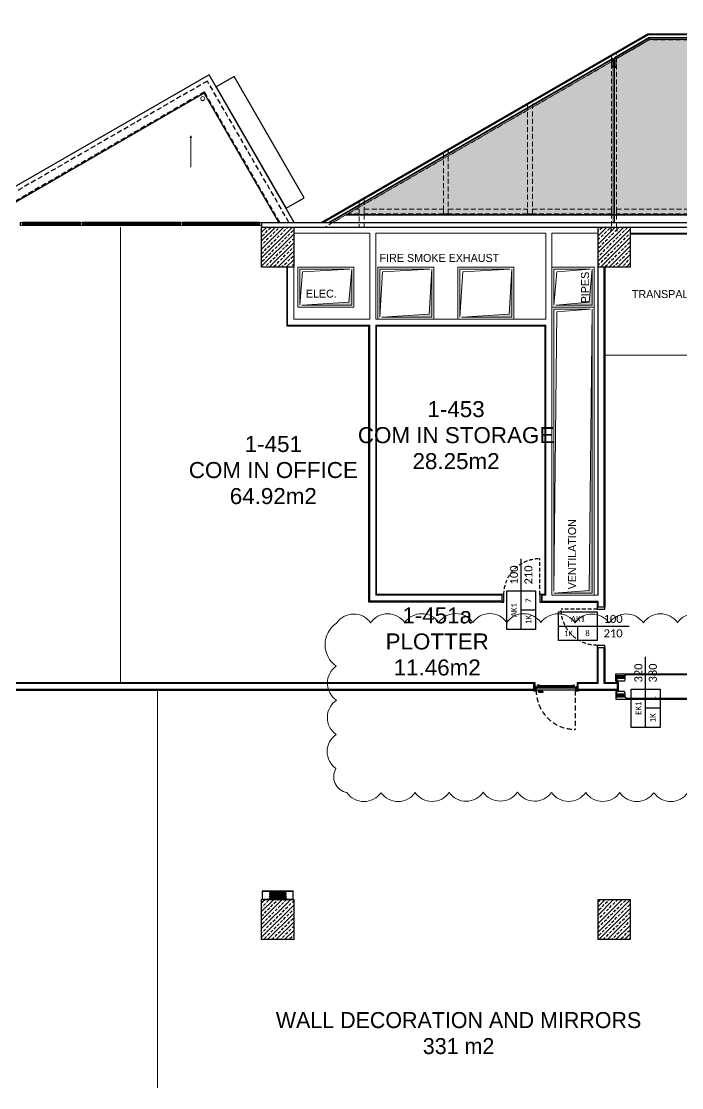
# Model space of a CAD drawing. Header units: metres. Extents: x -11418 to 773, y -8631 to 3561.
# Drawn here: x -7398 to -5750, y -2896 to -232 of the extents above; entities that cross this region are included whole.
import ezdxf
from ezdxf.enums import TextEntityAlignment as Align

# ---------------------------------------------------------------- set-up
doc = ezdxf.new("R2010")
doc.units = ezdxf.units.M
doc.header["$LTSCALE"] = 0.01
doc.header["$MEASUREMENT"] = 0
for name, pattern in [('DASHED2', [9.525, 6.35, -3.175]), ('HIDDEN', [9.525, 6.35, -3.175]), ('HIDDEN2', [0.1875, 0.125, -0.0625])]:
    doc.linetypes.add(name, pattern=pattern)
doc.layers.get('0').update_dxf_attribs({"color": 30, "lineweight": 0})
doc.layers.add('2', color=8, linetype='Continuous', lineweight=0, plot=False)
for name, color, linetype, lineweight in [('Ag-040', 2, 'Continuous', 20), ('AG-ELEV-03', 9, 'Continuous', 20), ('AG-FIRE-HOSE', 1, 'Continuous', 0), ('AG-Gutter', 190, 'Continuous', 15), ('AG-Notation_Slope', 255, 'Continuous', 9), ('AG-Steel-Hidden', 197, 'HIDDEN2', 20), ('AG-Wall', 4, 'Continuous', 20), ('AI-040 @ 250', 2, 'Continuous', 20), ('Cephe Duvarı', 3, 'Continuous', 30), ('shaft', 3, 'Continuous', 20), ('SP2-Flooring', 4, 'DASHED2', 9)]:
    doc.layers.add(name, color=color, linetype=linetype, lineweight=lineweight)
for name, color, linetype in [('AG-DOOR', 2, 'Continuous'), ('AG-DOOR-NOTATION-ROLLING', 52, 'Continuous'), ('AG-DOOR-NOTATION-WOODDEN', 60, 'Continuous'), ('AG-DOOR-OPENING', 9, 'HIDDEN'), ('AG-ELEV-02', 152, 'Continuous'), ('AG-HATCH', 9, 'Continuous'), ('AG-HIDDEN', 9, 'HIDDEN'), ('AG-PLASTER', 73, 'Continuous'), ('AI-120', 4, 'Continuous'), ('V-0_Hatch_Concrete', 252, 'Continuous'), ('V-2_Column', 160, 'Continuous')]:
    doc.layers.add(name, color=color, linetype=linetype)
doc.styles.add('$0$IIS IKEA SANS', font='')
doc.styles.add('ARIAL', font='arial.ttf', dxfattribs={"width": 0.9})
doc.styles.add('CALIBRI LIGHT', font='calibril.ttf')
doc.styles.add('IIS IKEA SANS', font='')
doc.styles.get('$0$IIS IKEA SANS').set_extended_font_data('IKEA Sans')
doc.styles.get('IIS IKEA SANS').set_extended_font_data('IKEA Sans')

# ---------------------------------------------------------------- blocks, each defined once
blk = doc.blocks.new('A$C46421520')
for p, q in [((-56, 312), (3256, 312)), ((-56, 127), (-56, 312)), ((-50, 257), (-56, 312)), ((-50, 257), (-56, 312)), ((189, 291), (3011, 291)), ((189, 257), (189, 291)), ((3011, 257), (3011, 291)), ((3250, 257), (3256, 312)), ((3250, 257), (3256, 312)), ((3256, 127), (3256, 312)), ((162, 127), (-56, 127)), ((189, 257), (-50, 257)), ((-50, 90), (-50, 111)), ((0, 111), (-50, 111)), ((-50, 90), (0, 90)), ((-47, 127), (-47, 111)), ((-33, 257), (-33, 127)), ((177, 193), (-33, 193)), ((-31, 127), (-31, 111)), ((0, 90), (0, 111)), ((3011, 257), (3250, 257)), ((3023, 193), (3233, 193)), ((3038, 127), (3256, 127)), ((3200, 90), (3200, 111)), ((3200, 111), (3250, 111)), ((3250, 90), (3200, 90)), ((3231, 127), (3231, 111)), ((3233, 257), (3233, 127)), ((3247, 127), (3247, 111)), ((3250, 90), (3250, 111)), ((-56, -137), (-56, -322)), ((162, -137), (-56, -137)), ((-50, -100), (-50, -121)), ((-50, -100), (0, -100)), ((0, -121), (-50, -121)), ((-47, -137), (-47, -121)), ((-33, -267), (-33, -137)), ((177, -203), (-33, -203)), ((-31, -137), (-31, -121)), ((0, -100), (0, -121)), ((3023, -203), (3233, -203)), ((3038, -137), (3256, -137)), ((3200, -100), (3200, -121)), ((3250, -100), (3200, -100)), ((3200, -121), (3250, -121)), ((3231, -137), (3231, -121)), ((3233, -267), (3233, -137)), ((3247, -137), (3247, -121)), ((3250, -100), (3250, -121)), ((3256, -137), (3256, -322)), ((-50, -267), (-56, -322)), ((-50, -267), (-56, -322)), ((-56, -322), (3256, -322)), ((189, -267), (-50, -267)), ((189, -267), (189, -301)), ((189, -301), (3011, -301)), ((3011, -267), (3250, -267)), ((3011, -267), (3011, -301)), ((3250, -267), (3256, -322)), ((3250, -267), (3256, -322))]:
    blk.add_line(p, q)
for centre, radius, start, end in [((180, 166), 217, 156.7324, 169.4598), ((-12, 249), 7.52, 23.2679, 156.7321), ((201, 166), 217, 156.7324, 172.9381), ((-205, 166), 217, 20.7991, 23.2649), ((-205, 166), 217, 20.7991, 23.2649), ((9, 249), 7.52, 23.2679, 156.7321), ((222, 166), 217, 156.7313, 172.9401), ((-184, 166), 217, 20.7991, 23.2649), ((-184, 166), 217, 20.7991, 23.2649), ((29, 249), 7.52, 23.2679, 156.7321), ((243, 166), 217, 156.7313, 172.9401), ((-163, 166), 217, 20.7991, 23.2649), ((50, 249), 7.52, 23.2679, 156.7321), ((263, 166), 217, 156.7313, 172.9401), ((-142, 166), 217, 20.7991, 23.2649), ((71, 249), 7.52, 23.2679, 156.7321), ((284, 166), 217, 156.7313, 172.9401), ((-122, 166), 217, 20.7991, 23.2649), ((92, 249), 7.52, 23.2679, 156.7321), ((305, 166), 217, 156.7313, 172.9401), ((-101, 166), 217, 20.7991, 23.2649), ((113, 249), 7.52, 23.2679, 156.7321), ((326, 166), 217, 156.6879, 172.941), ((-79, 167), 216, 20.7967, 23.2721), ((134, 249), 7.52, 23.2679, 156.7321), ((347, 166), 217, 156.6868, 172.9413), ((-59, 166), 217, 20.7991, 23.2649), ((155, 249), 7.52, 23.2663, 156.7337), ((49, 190), 129, 331.1568, 29.3851), ((3151, 190), 129, 150.6149, 208.8432), ((3045, 249), 7.52, 23.2663, 156.7337), ((2853, 166), 217, 7.0587, 23.3132), ((3259, 166), 217, 156.7351, 159.2009), ((3066, 249), 7.52, 23.2679, 156.7321), ((2874, 166), 217, 7.059, 23.3121), ((3279, 167), 216, 156.7279, 159.2033), ((3087, 249), 7.52, 23.2679, 156.7321), ((2895, 166), 217, 7.0599, 23.2687), ((3301, 166), 217, 156.7351, 159.2009), ((3108, 249), 7.52, 23.2679, 156.7321), ((2916, 166), 217, 7.0599, 23.2687), ((3322, 166), 217, 156.7351, 159.2009), ((3129, 249), 7.52, 23.2679, 156.7321), ((2937, 166), 217, 7.0599, 23.2687), ((3342, 166), 217, 156.7351, 159.2009), ((3150, 249), 7.52, 23.2679, 156.7321), ((2957, 166), 217, 7.0599, 23.2687), ((3363, 166), 217, 156.7351, 159.2009), ((3171, 249), 7.52, 23.2679, 156.7321), ((2978, 166), 217, 7.0599, 23.2687), ((3384, 166), 217, 156.7351, 159.2009), ((3384, 166), 217, 156.7351, 159.2009), ((3191, 249), 7.52, 23.2679, 156.7321), ((2999, 166), 217, 7.0619, 23.2676), ((3405, 166), 217, 156.7351, 159.2009), ((3405, 166), 217, 156.7351, 159.2009), ((3212, 249), 7.52, 23.2679, 156.7321), ((3020, 166), 217, 10.5402, 23.2676), ((180, -176), 217, 190.5402, 203.2676), ((-12, -259), 7.52, 203.2679, 336.7321), ((201, -176), 217, 187.0619, 203.2676), ((-205, -176), 217, 336.7351, 339.2009), ((-205, -176), 217, 336.7351, 339.2009), ((9, -259), 7.52, 203.2679, 336.7321), ((222, -176), 217, 187.0599, 203.2687), ((-184, -176), 217, 336.7351, 339.2009), ((-184, -176), 217, 336.7351, 339.2009), ((29, -259), 7.52, 203.2679, 336.7321), ((243, -176), 217, 187.0599, 203.2687), ((-163, -176), 217, 336.7351, 339.2009), ((50, -259), 7.52, 203.2679, 336.7321), ((263, -176), 217, 187.0599, 203.2687), ((-142, -176), 217, 336.7351, 339.2009), ((71, -259), 7.52, 203.2679, 336.7321), ((284, -176), 217, 187.0599, 203.2687), ((-122, -176), 217, 336.7351, 339.2009), ((92, -259), 7.52, 203.2679, 336.7321), ((305, -176), 217, 187.0599, 203.2687), ((-101, -176), 217, 336.7351, 339.2009), ((113, -259), 7.52, 203.2679, 336.7321), ((326, -176), 217, 187.059, 203.3121), ((-79, -177), 216, 336.7279, 339.2033), ((134, -259), 7.52, 203.2679, 336.7321), ((347, -176), 217, 187.0587, 203.3132), ((-59, -176), 217, 336.7351, 339.2009), ((155, -259), 7.52, 203.2663, 336.7337), ((49, -200), 129, 330.6149, 28.8432), ((3151, -200), 129, 151.1568, 209.3851), ((3045, -259), 7.52, 203.2663, 336.7337), ((2853, -176), 217, 336.6868, 352.9413), ((3259, -176), 217, 200.7991, 203.2649), ((3066, -259), 7.52, 203.2679, 336.7321), ((2874, -176), 217, 336.6879, 352.941), ((3279, -177), 216, 200.7967, 203.2721), ((3087, -259), 7.52, 203.2679, 336.7321), ((2895, -176), 217, 336.7313, 352.9401), ((3301, -176), 217, 200.7991, 203.2649), ((3108, -259), 7.52, 203.2679, 336.7321), ((2916, -176), 217, 336.7313, 352.9401), ((3322, -176), 217, 200.7991, 203.2649), ((3129, -259), 7.52, 203.2679, 336.7321), ((2937, -176), 217, 336.7313, 352.9401), ((3342, -176), 217, 200.7991, 203.2649), ((3150, -259), 7.52, 203.2679, 336.7321), ((2957, -176), 217, 336.7313, 352.9401), ((3363, -176), 217, 200.7991, 203.2649), ((3171, -259), 7.52, 203.2679, 336.7321), ((2978, -176), 217, 336.7313, 352.9401), ((3384, -176), 217, 200.7991, 203.2649), ((3384, -176), 217, 200.7991, 203.2649), ((3191, -259), 7.52, 203.2679, 336.7321), ((2999, -176), 217, 336.7324, 352.9381), ((3405, -176), 217, 200.7991, 203.2649), ((3405, -176), 217, 200.7991, 203.2649), ((3212, -259), 7.52, 203.2679, 336.7321), ((3020, -176), 217, 336.7324, 349.4598)]:
    blk.add_arc(centre, radius, start, end)
blk = doc.blocks.new('*U13')
at = {"style": 'ARIAL'}
for tag, p in [('NO', (1.68, 0.8)), ('MAHAL', (1.68, -1.8)), ('ALAN', (1.68, -4.4))]:
    blk.add_attdef(tag, text='', height=1.6, dxfattribs=at).set_placement(p, align=Align.MIDDLE_CENTER)
blk = doc.blocks.new('150714_ARSA$0$KOLON 80X120')
at = {"layer": 'V-0_Hatch_Concrete'}
h = blk.add_hatch(dxfattribs=at)
h.set_pattern_fill('ANSI33', color=256, scale=60)
h.set_pattern_definition([(45, (-19036.79, -4512.143), (-10.606602, 10.606602), []), (45, (-19026.183, -4512.143), (-10.606602, 10.606602), [7.5, -3.75])])
h.paths.add_polyline_path([(0, 100), (80, 100), (80, 0), (0, 0)])
at = {"layer": 'V-2_Column'}
blk.add_lwpolyline([(0, 100), (80, 100), (80, 0), (0, 0), (0, 100)], dxfattribs=at)
blk = doc.blocks.new('YD')
at = {"lineweight": 13}
for p, q in [((-220, 770, 1020), (-220, 507, 1020)), ((-220, 770, 1020), (0, 770, 1020)), ((-8, 762, 1020), (-204, 762, 1020)), ((-204, 762, 1020), (-204, 16, 1020)), ((-181, 605, 1020), (-185, 605, 1020)), ((-185, 605, 1020), (-185, 173, 1020)), ((-181, 605, 1020), (-165, 564, 1020)), ((-181, 605, 1020), (-181, 173, 1020)), ((-149, 605, 1020), (-165, 564, 1020)), ((-165, 564, 1020), (-165, 214, 1020)), ((-149, 605, 1020), (-130, 569, 1020)), ((-149, 605, 1020), (-149, 173, 1020)), ((-110, 605, 1020), (-130, 569, 1020)), ((-130, 569, 1020), (-130, 209, 1020)), ((-110, 605, 1020), (-90, 569, 1020)), ((-110, 605, 1020), (-110, 173, 1020)), ((-71, 605, 1020), (-90, 569, 1020)), ((-90, 569, 1020), (-90, 209, 1020)), ((-71, 605, 1020), (-51, 569, 1020)), ((-71, 605, 1020), (-71, 173, 1020)), ((-31, 605, 1020), (-51, 569, 1020)), ((-51, 569, 1020), (-51, 209, 1020)), ((-31, 173, 1020), (-31, 605, 1020)), ((-28, 605, 1020), (-31, 605, 1020)), ((-28, 173, 1020), (-28, 605, 1020)), ((-8, 8, 1020), (-8, 762, 1020)), ((0, 770, 1020), (0, 0, 1020)), ((-220, 16, 1020), (-220, 507, 1020)), ((-181, 437, 1020), (-31, 437, 1020)), ((-181, 369, 1020), (-31, 369, 1020)), ((-220, 0, 1020), (-220, 16, 1020)), ((0, 0, 1020), (-220, 0, 1020)), ((-204, 16, 1020), (-204, 8, 1020)), ((-204, 8, 1020), (-8, 8, 1020)), ((-185, 173, 1020), (-181, 173, 1020)), ((-181, 173, 1020), (-165, 214, 1020)), ((-149, 173, 1020), (-165, 214, 1020)), ((-149, 173, 1020), (-130, 209, 1020)), ((-110, 173, 1020), (-130, 209, 1020)), ((-110, 173, 1020), (-90, 209, 1020)), ((-71, 173, 1020), (-90, 209, 1020)), ((-71, 173, 1020), (-51, 209, 1020)), ((-31, 173, 1020), (-51, 209, 1020)), ((-31, 173, 1020), (-28, 173, 1020))]:
    blk.add_line(p, q, dxfattribs=at)
blk = doc.blocks.new('KAPI-100')
at = {"layer": 'AG-DOOR', "ltscale": 0.3}
for points in [[(2, 0), (2, -5), (-17, -5), (-17, 0)], [(2, -95), (2, -100), (-17, -100), (-17, -95)]]:
    blk.add_lwpolyline(points, close=True, dxfattribs=at)
at = {"layer": 'AG-DOOR-OPENING', "ltscale": 150}
blk.add_lwpolyline([(2, -5), (92, -5)], dxfattribs=at)
blk.add_arc((2, -5), 90, 270, 360, dxfattribs=at)
blk = doc.blocks.new('*U45')
blk.add_lwpolyline([(1000, -450), (2200, -450), (2200, 450), (1000, 450)], close=True)
for points in [[(2200, 0), (0, 0)], [(1600, -450), (1600, 0)]]:
    blk.add_lwpolyline(points)
at = {"style": 'CALIBRI LIGHT'}
for tag, height, p in [('GENİŞLİK', 250, (500, 225)), ('BULUNDUĞU.KAT', 175, (1600, 225)), ('YÜKSEKLİK', 250, (500, -225)), ('KAPI.KODU', 175, (1300, -225)), ('KATTAKİ.SAYISI', 175, (1900, -225))]:
    blk.add_attdef(tag, text='', height=height, dxfattribs=at).set_placement(p, align=Align.MIDDLE_CENTER)
blk = doc.blocks.new('SACAK')
at = {"layer": 'AG-HATCH', "true_color": 0x303030}
h = blk.add_hatch(dxfattribs=at)
h.set_pattern_fill('ACAD_ISO07W100', color=250, scale=5, angle=45, style=0)
h.set_pattern_definition([(45, (2208.435, 745.879), (-17.67767, 17.67767), [2.5, -15])])
h.paths.add_polyline_path([(-938.5, 291.5), (-938.5, 31.2), (-11.8, 31.2), (-11.8, 468.2), (-3621.6, 468.2), (-4378.6, 31.2), (-1171.5, 31.2), (-1171.5, 291.5)])
at = {"layer": 'AG-ELEV-02'}
for p, q in [((-3625.3, 481.8), (-4439.8, 11.5)), ((-3624.9, 480.4), (-4437.1, 11.5)), ((-3624.7, 479.7), (-4435.7, 11.5)), ((1.8, 481.8), (-3625.3, 481.8)), ((0.4, 480.4), (-3624.9, 480.4)), ((-0.3, 479.7), (-3624.7, 479.7)), ((-3622.8, 472.4), (-3709.1, 422.6)), ((-3622.5, 471.5), (-3708.2, 422.1)), ((-2871.9, 472.4), (-3622.8, 472.4)), ((-2872.8, 471.5), (-3622.5, 471.5)), ((-3711.9, 421), (-4421.1, 11.5)), ((-3712.8, 419.4), (-4419.3, 11.5)), ((-3712.8, 412.7), (-3712.8, 419.4)), ((-3711.9, 412.7), (-3711.9, 421)), ((-3709.1, 412.7), (-3709.1, 422.6)), ((-3708.2, 412.7), (-3708.2, 422.1))]:
    blk.add_line(p, q, dxfattribs=at)
at = {"layer": 'AG-ELEV-03'}
for p, q in [((-3621.6, 468.2), (-3704.9, 420.2)), ((-3621.6, 468.2), (-3622.5, 471.5)), ((-2876.1, 468.2), (-3621.6, 468.2)), ((-3716.1, 413.7), (-4412.7, 11.5)), ((-3716.1, 413.7), (-3712.8, 419.4)), ((-3716.1, 398.8), (-3716.1, 413.7)), ((-3704.9, 420.2), (-3708.2, 422.1)), ((-3704.9, 398.8), (-3704.9, 420.2)), ((-3716.1, 398.8), (-3712, 398.8)), ((-3704.9, 398.8), (-3709, 398.8)), ((-2038, 29.3), (-4381.8, 29.3)), ((-1171.5, 31.2), (-4378.6, 31.2))]:
    blk.add_line(p, q, dxfattribs=at)
at = {"layer": 'AG-Steel-Hidden', "ltscale": 10000}
for p, q in [((-3624.8, 480), (-4436.3, 11.5)), ((-3506.2, 480), (-3624.8, 480))]:
    blk.add_line(p, q, dxfattribs=at)
for points in [[(-3506.2, 467.6), (-3621.5, 467.6), (-3703.8, 420.1)], [(-3716.2, 412.9), (-3913.8, 298.8)], [(-3926.2, 291.7), (-4123.8, 177.6)], [(-4136.2, 170.4), (-4333.8, 56.3)], [(-4346.2, 49.2), (-4430.1, 0.8)], [(-4353.6, 44.9), (-4346.2, 44.9), (-4346.2, 32.5), (-4375.1, 32.5)], [(-4333.8, 44.9), (-4136.2, 44.9), (-4136.2, 32.5), (-4333.8, 32.5), (-4333.8, 44.9)], [(-4123.8, 44.9), (-3926.2, 44.9), (-3926.2, 32.5), (-4123.8, 32.5), (-4123.8, 44.9)], [(-3913.8, 44.9), (-3716.2, 44.9), (-3716.2, 32.5), (-3913.8, 32.5), (-3913.8, 44.9)], [(-3703.8, 44.9), (-3506.2, 44.9), (-3506.2, 32.5), (-3703.8, 32.5), (-3703.8, 44.9)]]:
    blk.add_lwpolyline(points, dxfattribs=at)
for points in [[(-3716.2, 0), (-3703.8, 0), (-3703.8, 434.4), (-3716.2, 427.2)], [(-3926.2, 32.5), (-3913.8, 32.5), (-3913.8, 313.2), (-3926.2, 306)], [(-4136.2, 32.5), (-4123.8, 32.5), (-4123.8, 191.9), (-4136.2, 184.7)], [(-4346.2, 0), (-4333.8, 0), (-4333.8, 70.7), (-4346.2, 63.5)], [(-3720.3, -1), (-3720.3, 0), (-3699.7, 0), (-3699.7, -1)]]:
    blk.add_lwpolyline(points, close=True, dxfattribs=at)
for points in [[(-3716.8, -1), (-3717.8, -1), (-3717.8, -10.3, 1), (-3716.8, -10.3)], [(-3703.2, -1), (-3702.2, -1), (-3702.2, -10.3, -1), (-3703.2, -10.3)]]:
    blk.add_lwpolyline(points, format="xyb", close=True, dxfattribs=at)
blk = doc.blocks.new('YK3')
at = {"linetype": 'HIDDEN2'}
for p, q in [((-126.4, 8.8), (-123.9, 8.8)), ((-125.2, 7.6), (-125.2, 10.1))]:
    blk.add_line(p, q, dxfattribs=at)
at = {"color": 122}
for p, q in [((-122.5, 2.5), (-122.5, 3.5)), ((-118.5, 2.5), (-118.5, 3.5)), ((-35.5, 2.5), (-35.5, 3.5)), ((-31.5, 2.5), (-31.5, 3.5)), ((-122.5, -0.5), (-123, -0.5)), ((-123, -0.5), (-123, -3.7)), ((-118.3, -4), (-122.7, -4)), ((-118, -0.5), (-118.5, -0.5)), ((-118, -0.5), (-118, -3.7)), ((-36, -1), (-118, -1)), ((-36, -3.5), (-118, -3.5)), ((-36, -0.5), (-35.5, -0.5)), ((-36, -0.5), (-36, -3.7)), ((-35.7, -4), (-31.3, -4)), ((-31.5, -0.5), (-31, -0.5)), ((-31, -0.5), (-31, -3.7))]:
    blk.add_line(p, q, dxfattribs=at)
for points in [[(-126.5, 0.3), (-126.5, 9.8, 0.414214), (-126.7, 10), (-133.3, 10, 0.414214), (-133.5, 9.8), (-133.5, 8.5), (-133.3, 8.5), (-133.3, 9.8, -0.414214), (-133.3, 9.8), (-126.7, 9.8, -0.414214), (-126.6, 9.8), (-126.6, 0.3), (-126.6, 0.3, -0.414214), (-126.8, 0.1), (-130, 0.1), (-130, 0.1), (-130, 0), (-126.8, 0, 0.414214), (-126.5, 0.3)], [(-27.5, 0.3), (-27.5, 9.8, -0.414214), (-27.3, 10), (-20.7, 10, -0.414214), (-20.5, 9.8), (-20.5, 8.5), (-20.6, 8.5), (-20.6, 9.8, 0.414214), (-20.7, 9.8), (-27.3, 9.8, 0.414214), (-27.3, 9.8), (-27.3, 0.3), (-27.3, 0.3, 0.414214), (-27.2, 0.1), (-24, 0.1), (-24, 0.1), (-24, 0), (-27.2, 0, -0.414214), (-27.5, 0.3)]]:
    blk.add_lwpolyline(points, format="xyb", dxfattribs=at)
blk.add_lwpolyline([(-126.5, 3.5), (-27.5, 3.5), (-27.5, 7.5), (-126.5, 7.5)], close=True)
for points in [[(-118.5, 2.5), (-122.5, 2.5), (-122.5, -2.5), (-118.5, -2.5)], [(-35.5, 2.5), (-31.5, 2.5), (-31.5, -2.5), (-35.5, -2.5)]]:
    blk.add_lwpolyline(points, close=True, dxfattribs=at)
at = {"color": 253}
blk.add_lwpolyline([(-32.7, 7.9), (-32.7, 10.8, 0.414214), (-35.7, 13.8), (-44.2, 13.4, 0.502224), (-44.7, 12.7), (-44.4, 11.8), (-44.4, 11.8), (-35.7, 11.3, -0.414214), (-34.7, 10.3), (-34.7, 7.9)], format="xyb", dxfattribs=at)
at = {"linetype": 'HIDDEN2'}
for radius in [0.75, 0.5]:
    blk.add_circle((-125.2, 8.8), radius, dxfattribs=at)
at = {"color": 122}
for centre, start, end in [((-122.7, -3.7), 180, 270), ((-118.3, -3.7), 270, 0), ((-35.7, -3.7), 180, 270), ((-31.3, -3.7), 270, 0)]:
    blk.add_arc(centre, 0.3, start, end, dxfattribs=at)
at = {"layer": 'AG-DOOR-OPENING', "color": 9, "linetype": 'HIDDEN', "ltscale": 200}
blk.add_line((-125.2, 8.8), (-125.2, 106.5), dxfattribs=at)
blk.add_arc((-125.2, 8.8), 97.7, 359.2209, 90, dxfattribs=at)

msp = doc.modelspace()

# ---------------------------------------------------------------- hatches: boundary and pattern name
at = {"layer": 'shaft'}
h = msp.add_hatch(color=256, dxfattribs=at)
h.dxf.hatch_style = 1
h.paths.add_polyline_path([(-6698.4, -940.9), (-6573.4, -940.9), (-6573.4, -850.9), (-6580.4, -933.9)])
h = msp.add_hatch(color=256, dxfattribs=at)
h.dxf.hatch_style = 1
h.paths.add_polyline_path([(-6498.4, -970.9), (-6373.4, -970.9), (-6373.4, -850.9), (-6380.4, -963.9)])
h = msp.add_hatch(color=256, dxfattribs=at)
h.dxf.hatch_style = 1
h.paths.add_polyline_path([(-6298.4, -970.9), (-6173.4, -970.9), (-6173.4, -850.9), (-6180.4, -963.9)])
h = msp.add_hatch(color=256, dxfattribs=at)
h.dxf.hatch_style = 1
h.paths.add_polyline_path([(-6063.4, -940.9), (-5973.4, -940.9), (-5973.4, -850.9), (-5980.4, -933.9)])
h = msp.add_hatch(color=256, dxfattribs=at)
h.dxf.hatch_style = 1
h.paths.add_polyline_path([(-6068.4, -1660.9), (-5973.4, -1660.9), (-5973.4, -950.9), (-5980.4, -1653.9)])

# ---------------------------------------------------------------- linework, layer by layer
at = {"color": 3}
for p, q in [((-5922.4, -345.4), (-5922.4, -343.4)), ((-5915.4, -343.4), (-5922.4, -343.4)), ((-5915.4, -345.4), (-5922.4, -345.4)), ((-5920.4, -345.4), (-5920.4, -734.4)), ((-5917.4, -345.4), (-5917.4, -734.4)), ((-5915.4, -345.4), (-5915.4, -343.4))]:
    msp.add_line(p, q, dxfattribs=at)
for points in [[(-5920.1, -333.2), (-5921.6, -333.2), (-5921.6, -343.4), (-5920.1, -343.4)], [(-5919.9, -341.2), (-5919.9, -324.7), (-5917.9, -324.7), (-5917.9, -341.2)], [(-5917.7, -333.2), (-5916.2, -333.2), (-5916.2, -343.4), (-5917.7, -343.4)]]:
    msp.add_lwpolyline(points, close=True, dxfattribs=at)
msp.add_lwpolyline([(-5734.1, -2158.8, -0.520567), (-5819.1, -2159, -0.520567), (-5904.2, -2158.9, -0.520567), (-5989.2, -2158.7, -0.520567), (-6074.4, -2158.3, -0.520567), (-6159.6, -2157.7, -0.520567), (-6245, -2158, -0.520567), (-6330.2, -2158.5, -0.520567), (-6415.3, -2158.8, -0.520567), (-6500.3, -2159, -0.520567), (-6585.3, -2158.9, -0.520567), (-6612.9, -2098.6, -0.520567), (-6612.4, -2013.5, -0.520567), (-6611.8, -1928.2, -0.520567), (-6612.1, -1842.9, -0.520567), (-6611.6, -1735.2, -0.520567), (-6526.3, -1734.6, -0.520567), (-6441.2, -1734.1, -0.520567), (-6356.1, -1733.8, -0.520567), (-6271.1, -1733.7, -0.520567), (-6186, -1733.8, -0.520567), (-6101, -1734.1, -0.520567), (-6015.8, -1734.6, -0.520567), (-5930.5, -1735.1, -0.520567), (-5845.2, -1734.5, -0.520567), (-5760, -1734.1, -0.520567), (-5674.9, -1733.8, -0.520567)], format="xyb")
at = {"layer": '2'}
msp.add_line((-7058.4, -1900.9), (-7058.4, -2895.9), dxfattribs=at)
at = {"layer": 'AG-DOOR', "ltscale": 5}
msp.add_lwpolyline([(-6737.2, -699), (-6692.2, -673), (-6867.2, -369.9), (-6912.2, -395.9)], close=True, dxfattribs=at)
at = {"layer": 'AG-ELEV-02', "ltscale": 5}
for points in [[(-6716.8, -734.4), (-6929.7, -365.6), (-7444.1, -662.6), (-7654.1, -298.8), (-8168.6, -595.8), (-8378.6, -232.1), (-9236.3, -727.3)], [(-6755.8, -734.4), (-6942.1, -411.7), (-7456.5, -708.7), (-7666.5, -345), (-8180.9, -642), (-8390.9, -278.3), (-9168.7, -727.3)]]:
    msp.add_lwpolyline(points, dxfattribs=at)
at = {"layer": 'AG-Gutter', "ltscale": 0.3}
msp.add_circle((-6945.6, -425), 5, dxfattribs=at)
at = {"layer": 'AG-HIDDEN', "ltscale": 200}
for points in [[(-6730.1, -734.4), (-6933.9, -381.3), (-7448.4, -678.3), (-7658.4, -314.6), (-8172.8, -611.6), (-8382.8, -247.8), (-9213.3, -727.3)], [(-6753.2, -734.4), (-6941.3, -408.6), (-7455.7, -705.6), (-7665.7, -341.9), (-8180.1, -638.9), (-8390.1, -275.1), (-9173.3, -727.3)]]:
    msp.add_lwpolyline(points, dxfattribs=at)
at = {"layer": 'AG-Notation_Slope', "ltscale": 0.3}
msp.add_lwpolyline([(-6975.3, -596.5), (-6975.3, -521.2), (-6977.2, -522), (-6975.3, -518.4), (-6973.3, -522), (-6975.3, -521.2)], dxfattribs=at)
at = {"layer": 'AG-PLASTER'}
for p, q in [((-5878.4, -762.9), (-5118.4, -762.9)), ((-5941.4, -845.9), (-5941.4, -1695.9)), ((-6530.4, -1682.9), (-6530.4, -992.9)), ((-6511.4, -1663.9), (-6511.4, -992.9)), ((-6090.4, -1663.9), (-6090.4, -992.9)), ((-6198.4, -1663.9), (-6511.4, -1663.9)), ((-6198.4, -1665.9), (-6198.4, -1663.9)), ((-6098.4, -1665.9), (-6098.4, -1663.9)), ((-6090.4, -1663.9), (-6098.4, -1663.9)), ((-6198.4, -1682.9), (-6530.4, -1682.9)), ((-6198.4, -1680.9), (-6198.4, -1682.9)), ((-6098.4, -1682.9), (-5960.4, -1682.9)), ((-5960.4, -1682.9), (-5960.4, -1695.9)), ((-5960.4, -1795.9), (-5960.4, -1883.9)), ((-5941.4, -1795.9), (-5941.4, -1883.9)), ((-8612.4, -1883.9), (-6116.4, -1883.9)), ((-6116.4, -1883.9), (-6116.4, -1902.9)), ((-6010.4, -1883.9), (-5960.4, -1883.9)), ((-6010.4, -1883.9), (-6010.4, -1902.9)), ((-5941.4, -1883.9), (-5908.4, -1883.9)), ((-5908.4, -1883.9), (-5908.4, -1902.9)), ((-8607.4, -1902.9), (-6116.4, -1902.9)), ((-6010.4, -1902.9), (-5913.4, -1902.9))]:
    msp.add_line(p, q, dxfattribs=at)
for points in [[(-6735.4, -845.9), (-6735.4, -992.9), (-6530.4, -992.9)], [(-6511.4, -992.9), (-6090.4, -992.9), (-6090.4, -1663.9)]]:
    msp.add_lwpolyline(points, dxfattribs=at)
at = {"layer": 'AG-Wall'}
for p, q in [((-6513.4, -760.9), (-6513.4, -975.9)), ((-6088.4, -975.9), (-6088.4, -760.9)), ((-6073.4, -1665.9), (-6073.4, -760.9)), ((-6733.4, -845.9), (-6733.4, -990.9)), ((-6718.4, -845.9), (-6718.4, -975.9)), ((-6513.4, -975.9), (-6088.4, -975.9)), ((-6733.4, -990.9), (-6528.4, -990.9)), ((-6528.4, -1680.9), (-6528.4, -990.9)), ((-6513.4, -1665.9), (-6513.4, -990.9)), ((-6513.4, -990.9), (-6088.4, -990.9)), ((-6088.4, -1665.9), (-6088.4, -990.9)), ((-6073.4, -1665.9), (-5958.4, -1665.9)), ((-6098.4, -1680.9), (-5958.4, -1680.9))]:
    msp.add_line(p, q, dxfattribs=at)
at = {"layer": 'AG-Wall', "lineweight": -2, "transparency": 33554610}
for p, q in [((-5958.4, -1665.9), (-5958.4, -845.9)), ((-5943.4, -1695.9), (-5943.4, -845.9)), ((-6198.4, -1665.9), (-6198.4, -1680.9)), ((-5958.4, -1695.9), (-5958.4, -1680.9)), ((-5958.4, -1885.9), (-5958.4, -1795.9)), ((-5943.4, -1885.9), (-5943.4, -1795.9))]:
    msp.add_line(p, q, dxfattribs=at)
at = {"layer": 'AG-Wall', "lineweight": -2, "ltscale": 1000, "transparency": 33554687}
for p, q in [((-6198.4, -1665.9), (-6513.4, -1665.9)), ((-6088.4, -1665.9), (-6098.4, -1665.9)), ((-6098.4, -1665.9), (-6098.4, -1680.9)), ((-6198.4, -1680.9), (-6528.4, -1680.9)), ((-6118.4, -1885.9), (-8614.4, -1885.9)), ((-6118.4, -1900.9), (-6118.4, -1885.9)), ((-5958.4, -1885.9), (-6008.4, -1885.9)), ((-6008.4, -1900.9), (-6008.4, -1885.9)), ((-5910.4, -1885.9), (-5943.4, -1885.9)), ((-5910.4, -1885.9), (-5910.4, -1900.9))]:
    msp.add_line(p, q, dxfattribs=at)
at = {"layer": 'AG-Wall'}
for points in [[(-6718.4, -975.9), (-6528.4, -975.9), (-6528.4, -760.9), (-6718.4, -760.9), (-6718.4, -745.9), (-5958.4, -745.9), (-5958.4, -760.9), (-6073.4, -760.9)], [(-6088.4, -760.9), (-6513.4, -760.9)], [(-5878.4, -745.9), (-5118.4, -745.9), (-5118.4, -760.9), (-5878.4, -760.9), (-5878.4, -745.9)]]:
    msp.add_lwpolyline(points, dxfattribs=at)
at = {"layer": 'AG-Wall', "lineweight": -2, "ltscale": 1000, "transparency": 33554687}
for points in [[(-6118.4, -1900.9), (-8639.4, -1900.9)], [(-5910.4, -1900.9), (-6008.4, -1900.9)]]:
    msp.add_lwpolyline(points, dxfattribs=at)
at = {"layer": 'AI-120', "linetype": 'Continuous', "lineweight": -3}
for p, q in [((-7250.9, -734.4), (-7395.9, -734.4)), ((-7250.9, -742.4), (-7395.9, -742.4)), ((-7000.9, -734.4), (-7245.9, -734.4)), ((-7000.9, -742.4), (-7245.9, -742.4)), ((-6803.4, -734.4), (-6995.9, -734.4)), ((-6803.4, -742.4), (-6995.9, -742.4))]:
    msp.add_line(p, q, dxfattribs=at)
for points in [[(-7395.9, -734.4), (-7395.9, -742.4), (-7400.9, -742.4), (-7400.9, -734.4)], [(-7245.9, -734.4), (-7245.9, -742.4), (-7250.9, -742.4), (-7250.9, -734.4)], [(-6995.9, -734.4), (-6995.9, -742.4), (-7000.9, -742.4), (-7000.9, -734.4)], [(-6798.4, -734.4), (-6798.4, -742.4), (-6803.4, -742.4), (-6803.4, -734.4)]]:
    msp.add_lwpolyline(points, close=True, dxfattribs=at)
for points in [[(-7250.9, -737.4), (-7395.9, -737.4)], [(-7395.9, -737.8), (-7250.9, -737.8)], [(-7395.9, -739), (-7250.9, -739)], [(-7250.9, -739.4), (-7395.9, -739.4)], [(-7000.9, -737.4), (-7245.9, -737.4)], [(-7245.9, -737.8), (-7000.9, -737.8)], [(-7245.9, -739), (-7000.9, -739)], [(-7000.9, -739.4), (-7245.9, -739.4)], [(-6803.4, -737.4), (-6995.9, -737.4)], [(-6995.9, -737.8), (-6803.4, -737.8)], [(-6995.9, -739), (-6803.4, -739)], [(-6803.4, -739.4), (-6995.9, -739.4)]]:
    msp.add_lwpolyline(points, dxfattribs=at)
at = {"layer": 'Cephe Duvarı', "lineweight": -2, "ltscale": 1000, "transparency": 33554687}
for p, q in [((-6798.4, -734.4), (-2518.4, -734.4)), ((-6798.4, -745.9), (-2518.4, -745.9))]:
    msp.add_line(p, q, dxfattribs=at)
at = {"layer": 'Cephe Duvarı'}
msp.add_lwpolyline([(-6798.4, -734.4), (-6798.4, -745.9)], dxfattribs=at)
at = {"layer": 'shaft'}
for points in [[(-6708.4, -945.9), (-6708.4, -845.9), (-6568.4, -845.9), (-6568.4, -945.9)], [(-6508.4, -975.9), (-6508.4, -845.9), (-6368.4, -845.9), (-6368.4, -975.9)], [(-6168.4, -845.9), (-6308.4, -845.9), (-6308.4, -975.9), (-6168.4, -975.9)], [(-6073.4, -945.9), (-6073.4, -845.9), (-5968.4, -845.9), (-5968.4, -945.9)], [(-6073.4, -1665.9), (-6073.4, -945.9), (-5968.4, -945.9), (-5968.4, -1665.9)]]:
    msp.add_lwpolyline(points, close=True, dxfattribs=at)
for points in [[(-6578.4, -850.9), (-6703.4, -850.9), (-6703.4, -940.9), (-6696.4, -857.9), (-6578.4, -850.9)], [(-6698.4, -940.9), (-6573.4, -940.9), (-6573.4, -850.9), (-6580.4, -933.9), (-6698.4, -940.9)], [(-6378.4, -850.9), (-6503.4, -850.9), (-6503.4, -970.9), (-6496.4, -857.9), (-6378.4, -850.9)], [(-6498.4, -970.9), (-6373.4, -970.9), (-6373.4, -850.9), (-6380.4, -963.9), (-6498.4, -970.9)], [(-6178.4, -850.9), (-6303.4, -850.9), (-6303.4, -970.9), (-6296.4, -857.9), (-6178.4, -850.9)], [(-6298.4, -970.9), (-6173.4, -970.9), (-6173.4, -850.9), (-6180.4, -963.9), (-6298.4, -970.9)], [(-5978.4, -850.9), (-6068.4, -850.9), (-6068.4, -940.9), (-6061.4, -857.9), (-5978.4, -850.9)], [(-6063.4, -940.9), (-5973.4, -940.9), (-5973.4, -850.9), (-5980.4, -933.9), (-6063.4, -940.9)], [(-5978.4, -950.9), (-6068.4, -950.9), (-6068.4, -1655.9), (-6061.4, -957.9), (-5978.4, -950.9)], [(-6068.4, -1660.9), (-5973.4, -1660.9), (-5973.4, -950.9), (-5980.4, -1653.9), (-6068.4, -1660.9)]]:
    msp.add_lwpolyline(points, dxfattribs=at)
at = {"layer": 'SP2-Flooring', "color": 30, "linetype": 'Continuous', "lineweight": 20}
msp.add_line((-7150.9, -745.9), (-7150.9, -1883.9), dxfattribs=at)
msp.add_lwpolyline([(-5943.4, -1065.9), (-5518.4, -1065.9), (-5518.4, -765.9)], dxfattribs=at)

# ---------------------------------------------------------------- block references
at = {"layer": 'AG-DOOR', "xscale": -1, "rotation": 270}
msp.add_blockref('KAPI-100', (-6098.4, -1665.9), dxfattribs=at)
at = {"layer": 'AG-DOOR', "xscale": -1}
msp.add_blockref('KAPI-100', (-5958.4, -1695.9, 2.3), dxfattribs=at)
at = {"layer": 'AG-DOOR', "lineweight": -2, "ltscale": 1000, "transparency": 33554687, "xscale": 0.1, "yscale": 0.1, "zscale": 0.1}
msp.add_blockref('A$C46421520', (-5908.4, -1892.9), dxfattribs=at)
at = {"layer": 'AG-DOOR', "rotation": 180}
msp.add_blockref('YK3', (-6140.4, -1894.4), dxfattribs=at)
at = {"layer": 'AG-DOOR-NOTATION-ROLLING', "ltscale": 0.3}
ref = msp.add_blockref('*U45', (-5839.6, -1820), dxfattribs=dict(at, xscale=-0.08000000000000002, yscale=0.08000000000000002, zscale=0.08000000000000002, rotation=90))
ref.add_attrib('BULUNDUGU.KAT', '1K', dxfattribs={"layer": '0', "height": 14, "rotation": 90, "style": 'CALIBRI LIGHT'}).set_placement((-5821.6, -1972), align=Align.MIDDLE_CENTER)
ref.add_attrib('KATTAKI.SAYISI', '1', dxfattribs={"layer": '0', "height": 14, "rotation": 90, "style": 'CALIBRI LIGHT'}).set_placement((-5821.6, -1924), align=Align.MIDDLE_CENTER)
ref.add_attrib('KAPIKODU', 'EK1', dxfattribs={"layer": '0', "height": 14, "rotation": 90, "style": 'CALIBRI LIGHT'}).set_placement((-5857.6, -1948), align=Align.MIDDLE_CENTER)
ref.add_attrib('YÜKSEKLİK', '380', dxfattribs={"layer": '0', "height": 20, "rotation": 90, "style": 'CALIBRI LIGHT'}).set_placement((-5821.6, -1860), align=Align.MIDDLE_CENTER)
ref.add_attrib('GENİŞLİK', '320', dxfattribs={"layer": '0', "height": 20, "rotation": 90, "style": 'CALIBRI LIGHT'}).set_placement((-5857.6, -1860), align=Align.MIDDLE_CENTER)
at = {"layer": 'AG-DOOR-NOTATION-WOODDEN', "ltscale": 0.3}
ref = msp.add_blockref('*U45', (-6150.3, -1575.1), dxfattribs=dict(at, xscale=-0.08000000000000002, yscale=0.08000000000000002, zscale=0.08000000000000002, rotation=90))
ref.add_attrib('BULUNDUGU.KAT', '1K', dxfattribs={"layer": '0', "ltscale": 4, "height": 14, "rotation": 90, "style": 'CALIBRI LIGHT'}).set_placement((-6132.3, -1726.4), align=Align.MIDDLE_CENTER)
ref.add_attrib('KATTAKI.SAYISI', '7', dxfattribs={"layer": '0', "ltscale": 4, "height": 14, "rotation": 90, "style": 'CALIBRI LIGHT'}).set_placement((-6132.3, -1679), align=Align.MIDDLE_CENTER)
ref.add_attrib('KAPIKODU', 'AK1', dxfattribs={"layer": '0', "ltscale": 4, "height": 14, "rotation": 90, "style": 'CALIBRI LIGHT'}).set_placement((-6168.3, -1702.9), align=Align.MIDDLE_CENTER)
ref.add_attrib('YÜKSEKLİK', '210', dxfattribs={"layer": '0', "height": 20, "rotation": 90, "style": 'CALIBRI LIGHT'}).set_placement((-6132.3, -1615.1), align=Align.MIDDLE_CENTER)
ref.add_attrib('GENİŞLİK', '100', dxfattribs={"layer": '0', "height": 20, "rotation": 90, "style": 'CALIBRI LIGHT'}).set_placement((-6168.3, -1615.1), align=Align.MIDDLE_CENTER)
ref = msp.add_blockref('*U45', (-5880.7, -1742.9), dxfattribs=dict(at, xscale=-0.08000000000000002, yscale=0.08000000000000002, zscale=0.08000000000000002))
ref.add_attrib('BULUNDUGU.KAT', '1K', dxfattribs={"layer": '0', "ltscale": 4, "height": 14, "style": 'CALIBRI LIGHT'}).set_placement((-6032.1, -1760.9), align=Align.MIDDLE_CENTER)
ref.add_attrib('KATTAKI.SAYISI', '8', dxfattribs={"layer": '0', "ltscale": 4, "height": 14, "style": 'CALIBRI LIGHT'}).set_placement((-5984.7, -1760.9), align=Align.MIDDLE_CENTER)
ref.add_attrib('KAPIKODU', 'AK1', dxfattribs={"layer": '0', "ltscale": 4, "height": 14, "style": 'CALIBRI LIGHT'}).set_placement((-6008.5, -1724.9), align=Align.MIDDLE_CENTER)
ref.add_attrib('YÜKSEKLİK', '210', dxfattribs={"layer": '0', "height": 20, "style": 'CALIBRI LIGHT'}).set_placement((-5920.7, -1760.9), align=Align.MIDDLE_CENTER)
ref.add_attrib('GENİŞLİK', '100', dxfattribs={"layer": '0', "height": 20, "style": 'CALIBRI LIGHT'}).set_placement((-5920.7, -1724.9), align=Align.MIDDLE_CENTER)
at = {"layer": 'AG-ELEV-02'}
msp.add_blockref('SACAK', (-2208.4, -745.9), dxfattribs=at)
at = {"layer": 'AG-FIRE-HOSE', "xscale": 0.1, "yscale": 0.1, "zscale": 0.1, "rotation": 270}
msp.add_blockref('YD', (-6796.9, -2425.9, -102), dxfattribs=at)
at = {"layer": 'AI-040 @ 250', "color": 2, "linetype": 'Continuous', "lineweight": -2, "transparency": 33554610, "xscale": 25, "yscale": 25, "zscale": 25}
for p, values in [((-6354.9, -1220.8), {'ALAN': '28.25m2', 'MAHAL': 'COM IN STORAGE', 'NO': '1-453'}), ((-6811.2, -1308), {'ALAN': '64.92m2', 'MAHAL': 'COM IN OFFICE', 'NO': '1-451'}), ((-6402, -1736.2), {'ALAN': '11.46m2', 'MAHAL': 'PLOTTER', 'NO': '1-451a'})]:
    msp.add_blockref('*U13', p, dxfattribs=at).add_auto_attribs(values)
at = {"layer": 'V-2_Column', "lineweight": -2, "transparency": 33554610}
for p in [(-6798.4, -845.9), (-5958.4, -845.9), (-6798.4, -2525.9), (-5958.4, -2525.9)]:
    msp.add_blockref('150714_ARSA$0$KOLON 80X120', p, dxfattribs=at)

# ---------------------------------------------------------------- texts
at = {"layer": 'Ag-040', "style": 'IIS IKEA SANS'}
for s, height, p in [('TRANSPALET PARKING', 20, (-5722.2, -913.4)), ('WALL DECORATION AND MIRRORS', 40, (-6306.7, -2727)), ('331 m2', 40, (-6306.7, -2792))]:
    msp.add_text(s, height=height, dxfattribs=at).set_placement(p, align=Align.MIDDLE_CENTER)
at = {"layer": 'shaft', "ltscale": 2000, "style": '$0$IIS IKEA SANS'}
for s, p in [('FIRE SMOKE EXHAUST', (-6503.8, -833.2)), ('ELEC.', (-6688, -922.3))]:
    msp.add_text(s, height=20, dxfattribs=at).set_placement(p)
at = {"layer": 'shaft', "ltscale": 0.3}
for s, style, p in [('PIPES', '$0$IIS IKEA SANS', (-5980.8, -936.5)), ('VENTILATION', 'IIS IKEA SANS', (-6013.2, -1651))]:
    msp.add_text(s, height=20, rotation=90, dxfattribs=dict(at, style=style)).set_placement(p)

doc.saveas('drawing.dxf')
